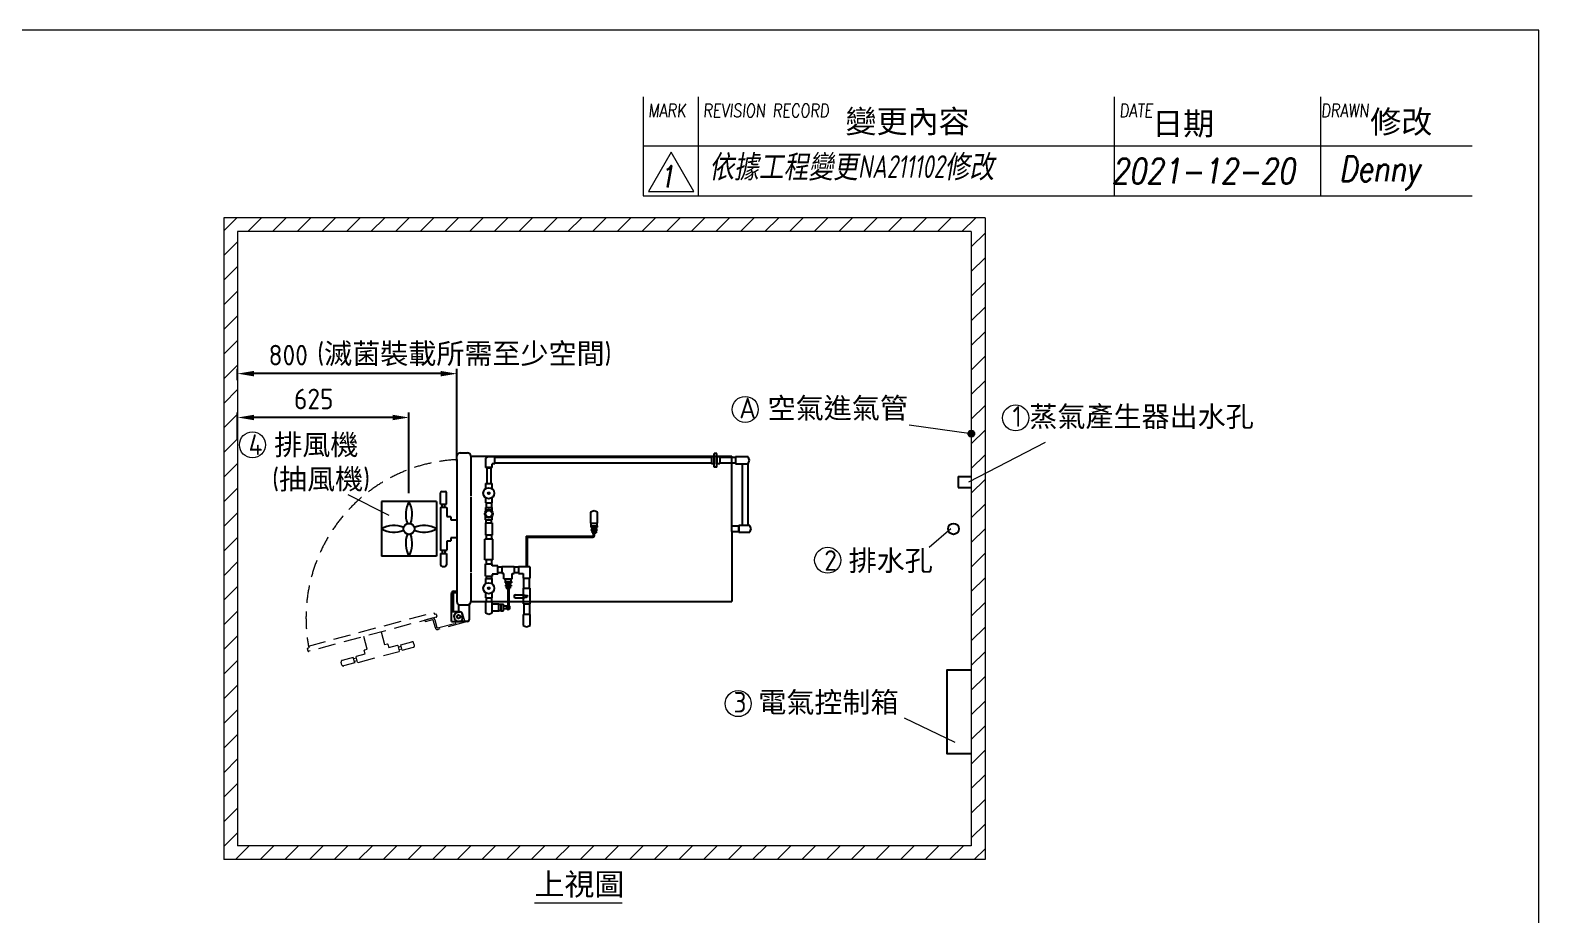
# Model space of a CAD drawing. Header units: millimetres. Extents: x 14206 to 25926, y 53 to 8293.
# Drawn here: x 20424 to 25926, y 5067 to 8293 of the extents above; entities that cross this region are included whole.
import ezdxf

# ---------------------------------------------------------------- set-up
doc = ezdxf.new("R2010")
doc.units = ezdxf.units.MM
doc.linetypes.add('HIDDEN', pattern=[9.525, 6.35, -3.175])
doc.layers.get('0').update_dxf_attribs({"lineweight": 25})
for name, color, linetype, lineweight in [('D', 3, 'Continuous', 13), ('F', 7, 'Continuous', 15), ('H', 2, 'HIDDEN', 15), ('S', 4, 'Continuous', 15), ('T', 4, 'Continuous', 15)]:
    doc.layers.add(name, color=color, linetype=linetype, lineweight=lineweight)
doc.styles.get("Standard").update_dxf_attribs({"font": 'KAIU.TTF'})
doc.styles.add('STU25', font='isocp2.shx')
doc.styles.add('Text', font='romans.shx', dxfattribs={"width": 0.8, "oblique": 10})
doc.dimstyles.new('STU25', dxfattribs={"dimscale": 30, "dimtxt": 2.5, "dimasz": 2, "dimexe": 0.6, "dimexo": 1, "dimgap": 1, "dimtad": 1, "dimdsep": 46, "dimtxsty": 'STU25', "dimcen": 2, "dimazin": 2, "dimtfac": 1, "dimtmove": 0, "dimatfit": 3, "dimfxl": 0, "dimtolj": 1, "dimtzin": 0, "dimarcsym": 0})

# ---------------------------------------------------------------- blocks, each defined once
blk = doc.blocks.new('*D6')
at = {"layer": 'D', "color": 0, "linetype": 'Continuous', "lineweight": -2}
for p, q in [((21180.8, 6800), (21180.8, 6898.6)), ((21745.8, 6880.6), (21240.8, 6880.6)), ((21805.8, 6604.5), (21805.8, 6898.6))]:
    blk.add_line(p, q, dxfattribs=at)
at = {"layer": 'D', "color": 0}
for points in [[(21240.8, 6890.6), (21240.8, 6870.6), (21180.8, 6880.6)], [(21745.8, 6870.6), (21745.8, 6890.6), (21805.8, 6880.6)]]:
    blk.add_solid(points, dxfattribs=at)
at = {"layer": 'Defpoints', "color": 0}
for p in [(21180.8, 6880.6), (21180.8, 6770), (21805.8, 6574.5)]:
    blk.add_point(p, dxfattribs=at)
at = {"layer": 'D', "color": 0, "insert": (21458.5, 6948.1), "char_height": 75, "attachment_point": 5, "style": 'STU25'}
blk.add_mtext('\\A1;625', dxfattribs=at)
blk = doc.blocks.new('*D15')
at = {"layer": 'D', "color": 0, "lineweight": -2}
for p, q in [((21180.8, 7016.3), (21180.8, 7058.5)), ((21980.8, 6721.2), (21980.8, 7058.5)), ((21920.8, 7040.5), (21240.8, 7040.5))]:
    blk.add_line(p, q, dxfattribs=at)
at = {"layer": 'D', "color": 0}
for points in [[(21240.8, 7050.5), (21240.8, 7030.5), (21180.8, 7040.5)], [(21920.8, 7030.5), (21920.8, 7050.5), (21980.8, 7040.5)]]:
    blk.add_solid(points, dxfattribs=at)
at = {"layer": 'Defpoints', "color": 0}
for p in [(21180.8, 7040.5), (21180.8, 6986.3), (21980.8, 6691.2)]:
    blk.add_point(p, dxfattribs=at)
at = {"layer": 'D', "color": 0, "insert": (21365.4, 7108), "char_height": 75, "attachment_point": 5, "style": 'STU25'}
blk.add_mtext('\\A1;800', dxfattribs=at)

msp = doc.modelspace()

# ---------------------------------------------------------------- hatches: boundary and pattern name
msp.add_hatch(color=256).paths.add_polyline_path([(23867.275, 6821.603, 1), (23845.753, 6821.603, 1)])
at = {"layer": 'H', "linetype": 'HIDDEN', "ltscale": 5}
h = msp.add_hatch(dxfattribs=at)
h.set_pattern_fill('ANSI31', color=256, scale=20, style=0)
h.set_pattern_definition([(45, (234543.474, 21522.076), (-44.90128, 44.90128), [])])
h.paths.add_polyline_path([(21130.764, 7608.472), (21130.764, 5268.472), (23906.514, 5268.472), (23906.514, 7608.472)])
h.paths.add_polyline_path([(21180.764, 7558.472), (21180.764, 5318.472), (23856.514, 5318.472), (23856.514, 7558.472)], flags=16)

# ---------------------------------------------------------------- linework, layer by layer
for p, q in [((21980.768, 6726.972), (21980.768, 6739.972)), ((21980.768, 6726.972), (21980.768, 6208.972)), ((21992.768, 6751.972), (22018.768, 6751.972)), ((22030.768, 6739.472), (22030.768, 6593.472)), ((22030.768, 6590.472), (22030.768, 6315.972)), ((22470.764, 6485.154), (22470.764, 6494.758)), ((22470.764, 6494.758), (22490.764, 6494.758)), ((22491.764, 6485.154), (22491.764, 6494.758)), ((22232.596, 6448.329), (22475.764, 6448.329)), ((22232.596, 6448.329), (22232.596, 6336.781)), ((22236.596, 6444.329), (22475.764, 6444.329)), ((22236.596, 6444.329), (22236.596, 6336.781)), ((22469.264, 6485.154), (22492.264, 6485.154)), ((22469.264, 6485.154), (22469.264, 6480.154)), ((22469.264, 6480.154), (22492.264, 6480.154)), ((22470.652, 6472.311), (22491.023, 6472.311)), ((22470.652, 6472.311), (22470.652, 6468.389)), ((22470.652, 6468.389), (22491.023, 6468.389)), ((22472.264, 6480.154), (22472.264, 6476.232)), ((22472.264, 6476.232), (22489.264, 6476.232)), ((22473.652, 6464.467), (22488.023, 6464.467)), ((22473.652, 6464.467), (22473.652, 6460.545)), ((22473.652, 6460.545), (22488.023, 6460.545)), ((22476.264, 6476.232), (22476.264, 6472.311)), ((22476.264, 6468.389), (22476.264, 6464.467)), ((22478.764, 6451.329), (22478.764, 6460.545)), ((22482.764, 6451.329), (22482.764, 6460.545)), ((22485.264, 6476.232), (22485.264, 6472.311)), ((22485.264, 6468.389), (22485.264, 6464.467)), ((22488.023, 6464.467), (22488.023, 6460.545)), ((22489.264, 6480.154), (22489.264, 6476.232)), ((22491.023, 6472.311), (22491.023, 6468.389)), ((22492.264, 6485.154), (22492.264, 6480.154)), ((23008.69, 6484.472), (22983.517, 6484.472)), ((22983.517, 6464.472), (23008.69, 6464.472)), ((22081.858, 6361.972), (22081.858, 6436.972)), ((22111.858, 6436.972), (22081.858, 6436.972)), ((22111.858, 6361.972), (22111.858, 6436.972)), ((22111.858, 6361.972), (22081.858, 6361.972)), ((22205.135, 6336.781), (22205.135, 6311.781)), ((22205.135, 6334.281), (22205.135, 6314.281)), ((22030.768, 6312.972), (22030.768, 6209.472)), ((22156.247, 6282.178), (22156.247, 6277.178)), ((22156.247, 6282.178), (22179.247, 6282.178)), ((22156.247, 6277.178), (22179.247, 6277.178)), ((22157.247, 6291.781), (22177.247, 6291.781)), ((22157.247, 6282.178), (22157.247, 6291.781)), ((22159.247, 6277.178), (22159.247, 6273.256)), ((22159.247, 6273.256), (22176.247, 6273.256)), ((22163.247, 6273.256), (22163.247, 6269.334)), ((22172.247, 6273.256), (22172.247, 6269.334)), ((22176.247, 6277.178), (22176.247, 6273.256)), ((22178.247, 6282.178), (22178.247, 6291.781)), ((22179.247, 6282.178), (22179.247, 6277.178)), ((22157.634, 6269.334), (22178.006, 6269.334)), ((22157.634, 6269.334), (22157.634, 6265.412)), ((22157.634, 6265.412), (22178.006, 6265.412)), ((22160.634, 6261.49), (22175.006, 6261.49)), ((22160.634, 6261.49), (22160.634, 6257.568)), ((22160.634, 6257.568), (22175.006, 6257.568)), ((22163.247, 6265.412), (22163.247, 6261.49)), ((22165.82, 6257.568), (22165.82, 6187.761)), ((22169.82, 6257.568), (22169.82, 6187.761)), ((22172.247, 6265.412), (22172.247, 6261.49)), ((22175.006, 6261.49), (22175.006, 6257.568)), ((22178.006, 6269.334), (22178.006, 6265.412)), ((22194.152, 6233.463), (22222.202, 6233.463)), ((22194.152, 6223.492), (22222.202, 6223.492)), ((22222.202, 6233.463), (22234.702, 6231.922)), ((22222.202, 6223.492), (22234.702, 6225.033)), ((21985.768, 6196.972), (22025.768, 6196.972)), ((21985.768, 6196.972), (21985.768, 6177.008)), ((21985.768, 6177.008), (21985.768, 6174.582)), ((21992.768, 6196.972), (22018.768, 6196.972)), ((22025.768, 6196.972), (22025.768, 6143.008)), ((22025.768, 6177.008), (22025.768, 6143.008)), ((22133.74, 6199.261), (22142.286, 6199.261)), ((22133.74, 6176.261), (22142.286, 6176.261)), ((22142.286, 6200.261), (22150.684, 6200.261)), ((22142.286, 6175.261), (22150.684, 6175.261)), ((22164.867, 6192.995), (22150.684, 6192.995)), ((22164.867, 6182.528), (22150.684, 6182.528)), ((21970.768, 6152.508), (21970.768, 6156.008)), ((21970.768, 6153.008), (21970.768, 6156.008)), ((22019.768, 6137.008), (21986.768, 6137.008))]:
    msp.add_line(p, q)
at = {"linetype": 'Continuous'}
for p, q in [((22030.768, 6739.472), (22983.517, 6739.472)), ((22084.358, 6726.972), (22084.358, 6698.775)), ((22119.358, 6736.972), (22094.358, 6736.972)), ((22119.358, 6711.972), (22119.358, 6736.972)), ((22908.85, 6734.472), (22119.358, 6734.472)), ((22119.358, 6714.472), (22119.358, 6734.472)), ((22908.85, 6714.472), (22119.358, 6714.472)), ((22918.85, 6736.972), (22908.85, 6736.972)), ((22908.85, 6736.972), (22908.85, 6711.972)), ((22918.85, 6699.472), (22918.85, 6749.472)), ((22928.85, 6749.472), (22918.85, 6749.472)), ((22918.85, 6736.972), (22918.85, 6711.972)), ((22928.85, 6699.472), (22928.85, 6749.472)), ((22928.85, 6736.972), (22928.85, 6711.972)), ((22938.85, 6736.972), (22928.85, 6736.972)), ((22938.85, 6736.972), (22938.85, 6711.972)), ((22996.948, 6734.472), (22938.85, 6734.472)), ((22996.948, 6714.472), (22938.85, 6714.472)), ((22983.517, 6464.472), (22983.517, 6739.472)), ((22996.948, 6736.972), (22996.948, 6711.972)), ((23042.447, 6736.972), (22996.948, 6736.972)), ((23047.447, 6724.472), (23042.447, 6736.972)), ((23042.447, 6711.972), (23047.447, 6724.472)), ((22109.358, 6698.775), (22084.358, 6698.775)), ((22089.358, 6696.972), (22089.358, 6639.472)), ((22089.358, 6696.972), (22104.358, 6696.972)), ((22104.358, 6696.972), (22104.358, 6639.472)), ((22109.358, 6698.775), (22109.358, 6711.972)), ((22119.358, 6711.972), (22109.358, 6711.972)), ((22918.85, 6711.972), (22908.85, 6711.972)), ((22928.85, 6699.472), (22918.85, 6699.472)), ((22938.85, 6711.972), (22928.85, 6711.972)), ((22996.948, 6711.972), (23042.447, 6711.972)), ((23022.145, 6486.972), (23022.145, 6711.972)), ((23042.145, 6486.972), (23042.145, 6711.972)), ((23809.17, 6665.532), (23856.514, 6665.532)), ((23809.17, 6665.532), (23809.17, 6625.532)), ((21921.304, 6563.988), (21921.304, 6606.194)), ((21926.304, 6611.194), (21937.304, 6611.194)), ((21942.304, 6563.988), (21942.304, 6606.194)), ((22084.358, 6639.472), (22109.358, 6639.472)), ((22084.358, 6639.472), (22084.358, 6620.085)), ((22109.358, 6620.085), (22109.358, 6639.472)), ((23809.17, 6625.532), (23856.514, 6625.532)), ((21905.764, 6574.472), (21705.764, 6574.472)), ((21705.764, 6574.472), (21705.764, 6374.472)), ((21905.764, 6574.472), (21905.764, 6374.472)), ((21921.804, 6553.222), (21920.304, 6551.722)), ((21920.304, 6551.722), (21920.304, 6397.222)), ((21921.304, 6563.988), (21942.304, 6563.988)), ((21921.804, 6553.222), (21941.804, 6553.222)), ((21927.054, 6553.222), (21927.054, 6563.988)), ((21936.554, 6553.222), (21936.554, 6563.988)), ((21941.804, 6553.222), (21943.304, 6551.722)), ((21943.304, 6551.722), (21943.304, 6519.472)), ((22084.358, 6588.86), (22084.358, 6569.472)), ((22084.358, 6569.472), (22109.358, 6569.472)), ((22084.358, 6551.972), (22109.358, 6551.972)), ((22084.358, 6551.972), (22084.358, 6537.764)), ((22086.858, 6569.472), (22086.858, 6551.972)), ((22106.858, 6569.472), (22106.858, 6551.972)), ((22109.358, 6569.472), (22109.358, 6588.86)), ((22109.358, 6537.764), (22109.358, 6551.972)), ((21943.304, 6519.472), (21956.804, 6519.472)), ((21958.304, 6517.972), (21956.804, 6519.472)), ((21958.304, 6517.972), (21958.304, 6506.972)), ((21958.304, 6506.972), (21980.768, 6506.972)), ((22084.358, 6506.972), (22084.358, 6521.181)), ((22084.358, 6506.972), (22109.358, 6506.972)), ((22084.358, 6496.972), (22084.358, 6451.972)), ((22084.358, 6496.972), (22109.358, 6496.972)), ((22086.858, 6496.972), (22086.858, 6506.972)), ((22106.858, 6496.972), (22106.858, 6506.972)), ((22109.358, 6506.972), (22109.358, 6521.181)), ((22109.358, 6496.972), (22109.358, 6451.972)), ((22480.764, 6539.758), (22468.264, 6534.758)), ((22468.264, 6534.758), (22468.264, 6494.758)), ((22468.264, 6494.758), (22493.264, 6494.758)), ((22493.264, 6534.758), (22480.764, 6539.758)), ((22493.264, 6494.758), (22493.264, 6534.758)), ((21958.304, 6441.972), (21958.304, 6430.972)), ((21980.768, 6441.972), (21958.304, 6441.972)), ((22109.358, 6451.972), (22084.358, 6451.972)), ((22086.858, 6451.972), (22086.858, 6436.972)), ((22106.858, 6451.972), (22106.858, 6436.972)), ((22983.517, 6464.472), (22983.517, 6209.472)), ((23008.69, 6486.972), (23008.69, 6461.972)), ((23048.69, 6486.972), (23008.69, 6486.972)), ((23008.69, 6464.472), (23008.69, 6484.472)), ((23008.69, 6461.972), (23048.69, 6461.972)), ((23053.69, 6474.472), (23048.69, 6486.972)), ((23048.69, 6461.972), (23053.69, 6474.472)), ((21921.804, 6395.722), (21920.304, 6397.222)), ((21921.304, 6384.957), (21942.304, 6384.957)), ((21921.304, 6384.957), (21921.304, 6342.75)), ((21941.804, 6395.722), (21921.804, 6395.722)), ((21927.054, 6395.722), (21927.054, 6384.957)), ((21936.554, 6395.722), (21936.554, 6384.957)), ((21941.804, 6395.722), (21943.304, 6397.222)), ((21942.304, 6384.957), (21942.304, 6342.75)), ((21956.804, 6429.472), (21943.304, 6429.472)), ((21943.304, 6429.472), (21943.304, 6397.222)), ((21956.804, 6429.472), (21958.304, 6430.972)), ((21905.764, 6374.472), (21705.764, 6374.472)), ((21926.304, 6337.75), (21937.304, 6337.75)), ((22084.358, 6346.781), (22109.358, 6346.781)), ((22084.358, 6301.781), (22084.358, 6346.781)), ((22086.858, 6361.972), (22086.858, 6346.781)), ((22106.858, 6361.972), (22106.858, 6346.781)), ((22109.358, 6339.281), (22109.358, 6346.781)), ((22129.358, 6339.281), (22109.358, 6339.281)), ((22129.358, 6309.281), (22129.358, 6339.281)), ((22144.747, 6334.281), (22129.358, 6334.281)), ((22144.747, 6336.781), (22144.747, 6311.781)), ((22144.747, 6336.781), (22189.747, 6336.781)), ((22189.747, 6336.781), (22189.747, 6311.781)), ((22205.135, 6334.281), (22189.747, 6334.281)), ((22205.135, 6336.781), (22245.202, 6336.781)), ((22247.202, 6294.667), (22247.202, 6334.781)), ((22084.358, 6301.781), (22109.358, 6301.781)), ((22084.358, 6292.952), (22084.358, 6273.565)), ((22084.358, 6292.952), (22109.358, 6292.952)), ((22086.858, 6301.781), (22086.858, 6292.952)), ((22106.858, 6301.781), (22106.858, 6292.952)), ((22129.358, 6309.281), (22109.358, 6309.281)), ((22109.358, 6309.281), (22109.358, 6301.781)), ((22109.358, 6273.565), (22109.358, 6292.952)), ((22144.747, 6314.281), (22129.358, 6314.281)), ((22152.247, 6311.781), (22144.747, 6311.781)), ((22152.247, 6291.781), (22152.247, 6311.781)), ((22152.247, 6291.781), (22182.247, 6291.781)), ((22182.247, 6291.781), (22182.247, 6311.781)), ((22182.247, 6311.781), (22189.747, 6311.781)), ((22205.135, 6314.281), (22189.747, 6314.281)), ((22205.135, 6311.781), (22222.202, 6311.781)), ((22222.202, 6311.781), (22222.202, 6294.667)), ((22222.202, 6294.667), (22247.202, 6294.667)), ((22224.702, 6258.136), (22224.702, 6294.667)), ((22244.702, 6258.136), (22244.702, 6294.667)), ((22244.702, 6294.667), (22247.202, 6294.667)), ((22084.358, 6242.34), (22084.358, 6222.952)), ((22084.358, 6222.952), (22109.358, 6222.952)), ((22086.858, 6222.952), (22086.858, 6207.761)), ((22106.858, 6222.952), (22106.858, 6207.761)), ((22109.358, 6222.952), (22109.358, 6242.34)), ((22222.202, 6258.136), (22247.202, 6258.136)), ((22222.202, 6258.136), (22222.202, 6200.505)), ((22247.202, 6200.505), (22247.202, 6258.136)), ((22030.768, 6209.472), (22086.858, 6209.472)), ((22109.358, 6207.761), (22084.358, 6207.761)), ((22084.358, 6207.761), (22084.358, 6167.761)), ((22084.358, 6167.761), (22096.858, 6162.761)), ((22096.858, 6162.761), (22109.358, 6167.761)), ((22106.858, 6209.472), (22983.517, 6209.472)), ((22109.358, 6167.761), (22109.358, 6207.761)), ((22133.74, 6200.261), (22109.358, 6200.261)), ((22109.358, 6175.261), (22133.74, 6175.261)), ((22133.74, 6175.261), (22133.74, 6200.261)), ((22142.286, 6175.261), (22142.286, 6200.261)), ((22150.684, 6175.261), (22150.684, 6200.261)), ((22222.202, 6200.505), (22247.202, 6200.505)), ((22224.702, 6200.505), (22224.702, 6161.819)), ((22244.702, 6200.505), (22244.702, 6161.819)), ((22247.202, 6161.862), (22222.202, 6161.862)), ((22222.202, 6161.862), (22222.202, 6121.862)), ((22222.202, 6121.862), (22234.702, 6116.862)), ((22234.702, 6116.862), (22247.202, 6121.862)), ((22247.202, 6121.862), (22247.202, 6161.862))]:
    msp.add_line(p, q, dxfattribs=at)
at = {"ltscale": 10}
for p, q in [((21960.768, 6137.008), (21960.768, 6239.008)), ((21966.768, 6239.008), (21966.768, 6172.008)), ((21968.768, 6247.008), (21980.768, 6247.008)), ((21980.768, 6241.008), (21968.768, 6241.008)), ((21990.768, 6172.008), (21960.768, 6172.008)), ((21960.768, 6137.008), (21990.768, 6137.008)), ((22000.768, 6147.008), (22000.768, 6162.008))]:
    msp.add_line(p, q, dxfattribs=at)
msp.add_lwpolyline([(22165.82, 6193.545), (22161.811, 6191.23), (22161.811, 6184.292), (22167.82, 6180.823), (22173.829, 6184.292), (22173.829, 6191.23), (22169.82, 6193.545)])
at = {"linetype": 'Continuous'}
msp.add_lwpolyline([(23856.514, 5959.515), (23766.917, 5959.515), (23766.917, 5654.827), (23856.514, 5654.827)], dxfattribs=at)
for centre, radius in [((23856.514, 6821.603), 10.761), ((22096.858, 6604.472), 20), ((22096.858, 6604.472), 3), ((21805.764, 6474.472), 20), ((21805.764, 6474.472), 20), ((21805.764, 6474.472), 20), ((21805.764, 6474.472), 20), ((23791.514, 6474.472), 20), ((22096.858, 6257.952), 20), ((22096.858, 6257.952), 3), ((22234.702, 6228.478), 3.445), ((21986.768, 6154.508), 6.45)]:
    msp.add_circle(centre, radius)
for radius in [15, 11.88]:
    msp.add_circle((22096.858, 6529.472), radius, dxfattribs=at)
for centre, radius, start, end in [((21992.768, 6739.972), 12, 90, 180), ((22018.768, 6739.972), 12, 0, 90), ((21886.789, 6528.597), 93.11, 150.481802, 201.977032), ((21724.74, 6528.597), 93.11, 338.022968, 29.518198), ((21751.64, 6393.448), 93.11, 68.022968, 119.518198), ((21751.64, 6555.497), 93.11, 240.481802, 291.977032), ((21886.789, 6420.348), 93.11, 158.022968, 209.518198), ((21724.74, 6420.348), 93.11, 330.481802, 21.977032), ((21859.889, 6393.448), 93.11, 60.481802, 111.977032), ((21859.889, 6555.497), 93.11, 248.022968, 299.518198), ((22475.764, 6451.329), 7, 270, 0), ((22475.764, 6451.329), 3, 270, 0), ((22193.773, 6228.478), 5, 85.647201, 274.352799), ((21986.768, 6156.008), 16, 102.153197, 180), ((21992.768, 6208.972), 12, 180, 270), ((21982.768, 6174.582), 3, 282.153197, 0), ((22018.768, 6208.972), 12, 270, 0), ((22167.82, 6187.761), 2, 180, 0), ((21986.768, 6153.008), 16, 180, 270), ((22019.768, 6143.008), 6, 270, 0)]:
    msp.add_arc(centre, radius, start, end)
for centre, radius, start, end in [((22094.358, 6726.972), 10, 90, 180), ((21926.304, 6606.194), 5, 90, 180), ((21937.304, 6606.194), 5, 0, 90), ((21926.304, 6342.75), 5, 180, 270), ((21937.304, 6342.75), 5, 270, 0), ((22245.202, 6334.781), 2, 0, 90)]:
    msp.add_arc(centre, radius, start, end, dxfattribs=at)
at = {"ltscale": 10}
for centre, radius, start, end in [((21968.768, 6239.008), 8, 90, 180), ((21968.768, 6239.008), 2, 90, 180), ((21990.768, 6162.008), 10, 0, 90), ((21990.768, 6147.008), 10, 270, 0)]:
    msp.add_arc(centre, radius, start, end, dxfattribs=at)
at = {"layer": 'D'}
for p, q in [((23856.514, 6821.603), (23629.817, 6853.065)), ((23847.634, 6645.752), (24127.043, 6790.094)), ((21582.88, 6599.203), (21732.335, 6524.223)), ((23612.126, 5785.372), (23795.975, 5696.433)), ((22263.95, 5110.192), (22582.656, 5110.192))]:
    msp.add_line(p, q, dxfattribs=at)
at = {"layer": 'D', "linetype": 'Continuous'}
msp.add_line((23782.079, 6474.472), (23703.279, 6406.476), dxfattribs=at)
at = {"layer": 'D'}
for centre in [(23032.006, 6909.967), (24018.275, 6879.117), (21234.915, 6780.875), (23332.729, 6360.053), (23006.321, 5837.068)]:
    msp.add_circle(centre, 47.5, dxfattribs=at)
at = {"layer": 'F'}
msp.add_line((22660.383, 8049.593), (22660.383, 7689.593), dxfattribs=at)
at = {"layer": 'F', "color": 7}
for p, q in [((22860.383, 8049.593), (22860.383, 7689.593)), ((24378.757, 7689.593), (24378.757, 8049.593)), ((25131.674, 7689.593), (25131.674, 8049.593)), ((25682.595, 7869.593), (22660.383, 7869.593)), ((22660.383, 7689.593), (25682.595, 7689.593))]:
    msp.add_line(p, q, dxfattribs=at)
at = {"layer": 'F', "color": 6}
msp.add_lwpolyline([(14206.17, 8293.167), (14206.17, 53.167), (25926.17, 53.167), (25926.17, 8293.167)], close=True, dxfattribs=at)
msp.add_lwpolyline([(14206.17, 8293.167), (14206.17, 53.167), (25926.17, 53.167), (25926.17, 8293.167)], close=True, dxfattribs=at)
at = {"layer": 'F', "color": 7}
msp.add_lwpolyline([(22761.908, 7848.78), (22678.805, 7704.842), (22845.011, 7704.842)], close=True, dxfattribs=at)
at = {"layer": 'H', "ltscale": 10}
for p, q in [((21439.43, 6047.19), (21896.313, 6169.611)), ((21896.313, 6169.611), (21898.644, 6162.989)), ((21898.644, 6162.989), (21903.92, 6164.403)), ((21905.145, 6163.696), (21903.92, 6164.403)), ((21905.145, 6163.696), (21907.215, 6155.968)), ((21990.389, 6169.972), (21975.9, 6166.09)), ((22010.401, 6133.924), (22002.636, 6162.901)), ((21905.094, 6152.294), (21440.484, 6027.802)), ((21890.57, 6148.402), (21863.524, 6141.155)), ((21863.524, 6141.155), (21865.077, 6135.36)), ((21892.123, 6142.607), (21865.077, 6135.36)), ((21902.078, 6113.181), (21894.573, 6141.193)), ((21900.368, 6142.746), (21907.874, 6114.734)), ((21910.323, 6113.32), (21975.04, 6130.66)), ((22010.401, 6133.924), (21911.876, 6107.524)), ((21968.829, 6153.843), (21976.593, 6124.865)), ((21653.681, 6035.79), (21641.396, 6081.636)), ((21704.181, 6098.46), (21716.466, 6052.614)), ((21716.466, 6052.614), (21727.091, 6055.461)), ((21728.928, 6054.4), (21727.091, 6055.461)), ((21728.928, 6054.4), (21732.422, 6041.36)), ((21775.68, 6051.915), (21816.448, 6062.839)), ((21825.419, 6048.679), (21822.572, 6059.304)), ((21434.739, 6037.651), (21435.446, 6038.876)), ((21434.739, 6037.651), (21436.809, 6029.923)), ((21435.446, 6038.876), (21440.721, 6040.289)), ((21439.43, 6047.19), (21440.721, 6040.289)), ((21602.749, 6005.579), (21561.981, 5994.655)), ((21608.184, 5985.294), (21602.749, 6005.579)), ((21614.636, 6002.811), (21604.237, 6000.025)), ((21613.277, 6007.882), (21614.338, 6009.719)), ((21618.453, 5988.564), (21613.277, 6007.882)), ((21614.338, 6009.719), (21645.489, 6018.066)), ((21620.291, 5987.503), (21769.526, 6027.49)), ((21643.055, 6032.943), (21641.995, 6031.106)), ((21645.489, 6018.066), (21641.995, 6031.106)), ((21643.055, 6032.943), (21653.681, 6035.79)), ((21732.422, 6041.36), (21763.573, 6049.707)), ((21765.41, 6048.646), (21763.573, 6049.707)), ((21765.41, 6048.646), (21770.587, 6029.328)), ((21766.769, 6043.575), (21777.168, 6046.361)), ((21769.228, 6034.399), (21779.627, 6037.185)), ((21770.587, 6029.328), (21769.526, 6027.49)), ((21781.115, 6031.631), (21775.68, 6051.915)), ((21781.115, 6031.631), (21821.883, 6042.555)), ((21561.292, 5977.906), (21558.445, 5988.531)), ((21608.184, 5985.294), (21567.416, 5974.37)), ((21617.095, 5993.635), (21606.696, 5990.848)), ((21618.453, 5988.564), (21620.291, 5987.503))]:
    msp.add_line(p, q, dxfattribs=at)
msp.add_circle((21986.768, 6154.508), 6.4, dxfattribs=at)
msp.add_circle((21986.768, 6154.508), 6.4, dxfattribs=at)
for centre, radius, start, end in [((22007.81, 6150.001), 577.604, 92.683468, 190.949507), ((21978.488, 6156.431), 10, 105, 195), ((21992.977, 6160.313), 10, 15, 105), ((21892.641, 6140.675), 8, 15, 105), ((21892.641, 6140.675), 2, 15, 105), ((21909.806, 6115.251), 8, 195, 285), ((21904.317, 6155.192), 3, 285, 15), ((21909.806, 6115.251), 2, 195, 285), ((21817.742, 6058.01), 5, 15, 105), ((21439.707, 6030.7), 3, 195, 285), ((21820.589, 6047.384), 5, 285, 15), ((21563.275, 5989.825), 5, 105, 195), ((21566.122, 5979.2), 5, 195, 285)]:
    msp.add_arc(centre, radius, start, end, dxfattribs=at)
at = {"layer": 'S', "linetype": 'Continuous'}
for p, q in [((23906.514, 7608.472), (21130.764, 7608.472)), ((21130.764, 7608.472), (21130.764, 5268.472)), ((23906.514, 7608.472), (23906.514, 5268.472)), ((23856.514, 7558.472), (21180.764, 7558.472)), ((21180.764, 7558.472), (21180.764, 5318.472)), ((23856.514, 7558.472), (23856.514, 5318.472)), ((23856.514, 5318.472), (21180.764, 5318.472)), ((23906.514, 5268.472), (21130.764, 5268.472))]:
    msp.add_line(p, q, dxfattribs=at)

# ---------------------------------------------------------------- texts
at = {"layer": 'D', "color": 11, "attachment_point": 1}
for s, insert, char_height in [('{\\Fisocp2.shx;\\C3;(\\f標楷體|b0|i0|c136|p65;滅菌裝載所需至少空間\\Fisocp2.shx;)}', (21471.178, 7151.495), 75), ('{\\Fisocp2.shx;\\C3;A \\f標楷體|b0|i0|c136|p65;空氣進氣管}', (23010.291, 6952.61), 75), ('{\\Fisocp2.shx;\\C3;1\\f???|b0|i0|c0|p65; \\f標楷體|b0|i0|c136|p65;蒸氣產生器出水孔\\P  }', (24006.734, 6921.799), 75), ('{\\Fisocp2.shx;\\C3;2 \\f標楷體|b0|i0|c136|p65;排水孔}', (23320.278, 6396.447), 75), ('{\\Fisocp2.shx;\\C3;3 \\f標楷體|b0|i0|c136|p65;電氣控制箱}', (22989.424, 5879.711), 75), ('上視圖', (22263.784, 5218.52), 80)]:
    msp.add_mtext(s, dxfattribs=dict(at, insert=insert, char_height=char_height))
at = {"layer": 'D', "color": 11, "insert": (21220.902, 6818.826), "char_height": 75, "attachment_point": 1, "style": 'STU25'}
msp.add_mtext('{\\C3;4 \\f標楷體|b0|i0|c136|p65;排風機\\P\\Fisocp2.shx;  (\\f標楷體|b0|i0|c136|p65;抽風機\\Fisocp2.shx;)}', dxfattribs=at)
at = {"layer": 'F', "color": 1, "lineweight": 15, "style": 'Text', "oblique": 5, "width": 0.8}
for s, p in [('MARK', (22678.073, 7976.274)), ('REVISION RECORD', (22878.073, 7976.274)), ('DATE', (24396.447, 7976.274)), ('DRAWN', (25131.674, 7976.274))]:
    msp.add_text(s, height=48, dxfattribs=at).set_placement(p)
at = {"layer": 'F', "lineweight": -3}
for s, p in [('變更內容', (23397.569, 7918.954)), ('日期', (24515.953, 7911.043)), ('修改', (25311.172, 7917.372))]:
    msp.add_text(s, height=83.0297, dxfattribs=at).set_placement(p)
at = {"layer": 'T', "lineweight": 20, "style": 'Text', "oblique": 10, "width": 0.8}
for s, height, p in [('2021-12-20', 92, (24368.242, 7733.452)), ('Denny', 92, (25197.923, 7741.716)), ('1', 80, (22718.828, 7719.102))]:
    msp.add_text(s, height=height, dxfattribs=at).set_placement(p)
at = {"layer": 'T', "linetype": 'Continuous', "lineweight": 20, "insert": (22901.137, 7837.004), "char_height": 82.79908, "attachment_point": 1, "style": 'Text'}
msp.add_mtext('{\\fDFKai-SB|b0|i0|c136|p65;依據工程變更\\Fisocp2.shx|c136;NA211102\\fDFKai-SB|b0|i0|c136|p65;修改}', dxfattribs=at)

# ---------------------------------------------------------------- dimensions: what is measured, and where the dimension line sits
at = {"layer": 'D'}
dim = msp.add_linear_dim(base=(21180.764, 7040.469), p1=(21980.768, 6691.173), p2=(21180.764, 6986.34), dimstyle='STU25', dxfattribs=at)
dim.commit()
dim.dimension.update_dxf_attribs({"geometry": '*D15', "text_midpoint": (21365.421, 7040.469), "dimtype": 160})
at = {"layer": 'D', "linetype": 'Continuous'}
dim = msp.add_linear_dim(base=(21180.764, 6880.553), p1=(21805.764, 6574.472), p2=(21180.764, 6769.972), dimstyle='STU25', dxfattribs=at)
dim.commit()
dim.dimension.update_dxf_attribs({"geometry": '*D6', "text_midpoint": (21458.506, 6880.553), "dimtype": 160})

doc.saveas('drawing.dxf')
